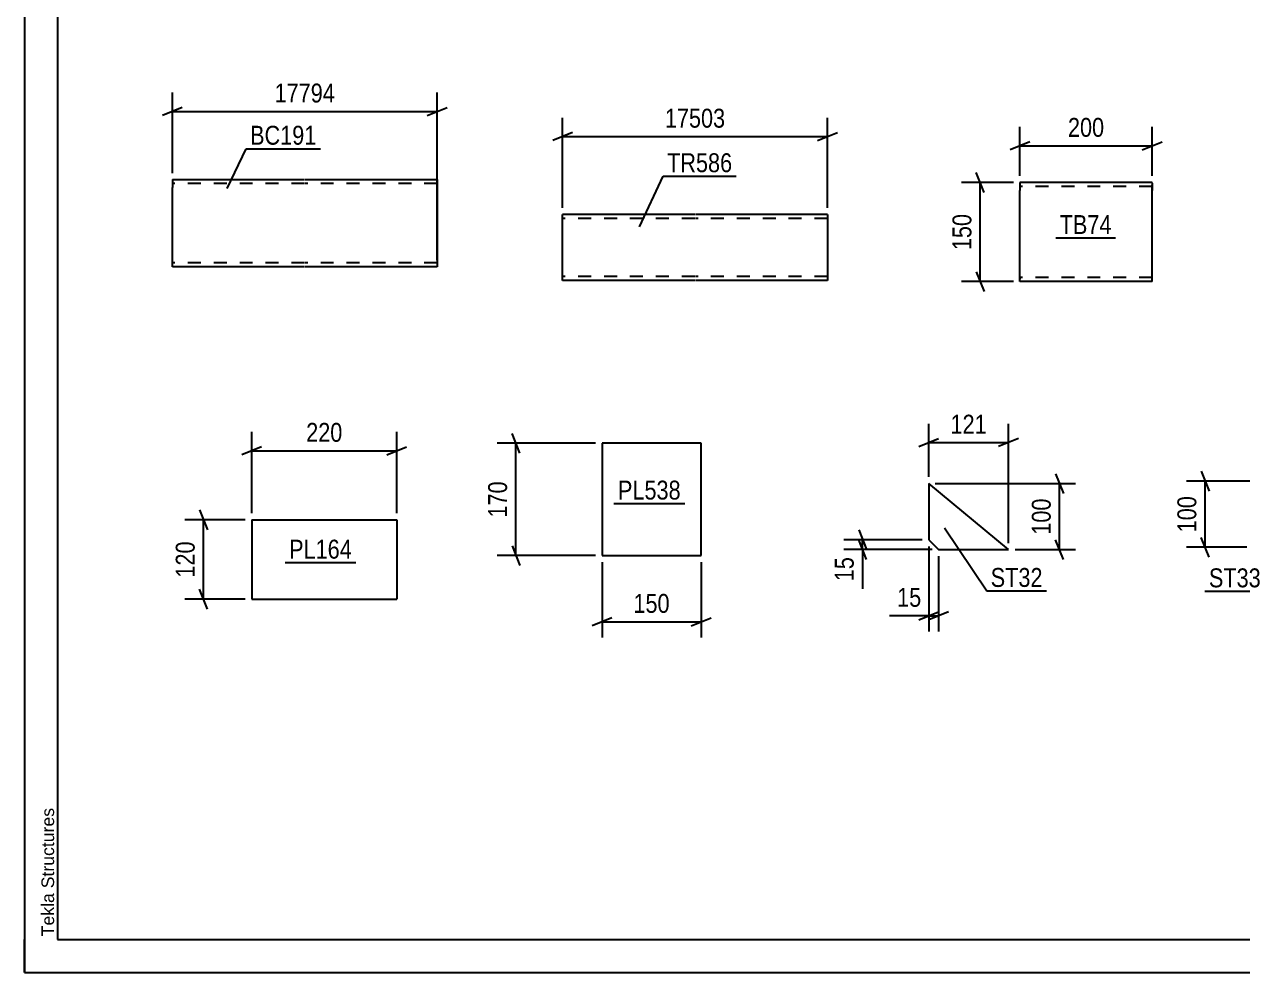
# Model space of a CAD drawing. Header units: millimetres. Extents: x 0 to 420, y 0 to 297.
# Drawn here: x 0 to 184.4, y 0 to 143.5 of the extents above; entities that cross this region are included whole.
import ezdxf

# ---------------------------------------------------------------- set-up
doc = ezdxf.new("R2010")
doc.units = ezdxf.units.MM
doc.linetypes.add('DXK_LINE_DOT2', pattern=[3.9198, 1.9599, -1.9599])
doc.styles.add('Arial', font='ARIAL.TTF', dxfattribs={"height": 0.2})
doc.styles.add('Arial Narrow', font='ARIALN.TTF', dxfattribs={"height": 0.2})

# ---------------------------------------------------------------- blocks, each defined once
blk = doc.blocks.new('Unknown-203762151-1135')
at = {"color": 5, "linetype": 'Continuous'}
for p, q in [((0, 297), (0, 0)), ((5, 292), (5, 5)), ((0, 0), (0, 5)), ((5, 5), (415, 5)), ((0, 0), (420, 0))]:
    blk.add_line(p, q, dxfattribs=at)
at = {"color": 174, "linetype": 'Continuous', "style": 'Arial'}
blk.add_text('Tekla Structures', height=1.9102, rotation=90, dxfattribs=at).set_placement((4.5, 5.5))
blk = doc.blocks.new('Part-203762151-8648 - 8641')
at = {"color": 2, "linetype": 'Continuous'}
for p, q in [((22.4, 120.02), (22.4, 118.82)), ((22.4, 120.02), (42.4, 120.02)), ((42.5, 120.02), (62.5, 120.02)), ((62.5, 120.02), (62.5, 119.93)), ((62.5, 119.93), (62.5, 106.82)), ((22.4, 108.02), (22.4, 118.82)), ((22.4, 106.91), (22.4, 108.02)), ((22.4, 106.82), (22.4, 106.91)), ((42.4, 106.82), (22.4, 106.82)), ((62.5, 106.82), (42.5, 106.82))]:
    blk.add_line(p, q, dxfattribs=at)
at = {"color": 7, "linetype": 'DXK_LINE_DOT2'}
for p, q in [((22.4, 120.02), (22.4, 119.93)), ((22.4, 119.93), (22.4, 119.67)), ((62.5, 119.67), (62.5, 120.02)), ((42.4, 119.42), (22.4, 119.42)), ((62.5, 119.42), (42.5, 119.42)), ((22.4, 107.17), (22.4, 108.02)), ((42.4, 107.42), (22.4, 107.42)), ((62.5, 107.42), (42.5, 107.42))]:
    blk.add_line(p, q, dxfattribs=at)
blk = doc.blocks.new('Part-203762151-7175 - 7170')
at = {"color": 2, "linetype": 'Continuous'}
for p, q in [((150.72, 119.59), (150.72, 118.39)), ((170.72, 119.59), (150.72, 119.59)), ((150.72, 105.34), (150.72, 118.39)), ((170.72, 119.5), (170.72, 119.59)), ((170.72, 119.5), (170.72, 118.39)), ((170.72, 104.59), (170.72, 118.39)), ((150.72, 104.69), (150.72, 105.34)), ((150.72, 104.59), (150.72, 104.69)), ((170.72, 104.59), (150.72, 104.59))]:
    blk.add_line(p, q, dxfattribs=at)
at = {"color": 7, "linetype": 'DXK_LINE_DOT2'}
for p, q in [((170.72, 118.99), (150.72, 118.99)), ((170.72, 118.39), (170.72, 119.24)), ((150.72, 105.34), (150.72, 104.95)), ((150.72, 105.19), (150.72, 105.24)), ((170.72, 105.19), (150.72, 105.19)), ((170.72, 105.19), (170.72, 105.24)), ((150.72, 104.59), (150.72, 104.59))]:
    blk.add_line(p, q, dxfattribs=at)
blk = doc.blocks.new('Part-203762151-7112 - 7108')
at = {"color": 2, "linetype": 'Continuous'}
for p, q in [((34.42, 68.53), (34.42, 56.53)), ((34.42, 68.53), (56.37, 68.53)), ((56.37, 68.53), (56.37, 56.53)), ((34.42, 56.53), (56.37, 56.53))]:
    blk.add_line(p, q, dxfattribs=at)
blk = doc.blocks.new('Part-203762151-6912 - 6906')
at = {"color": 2, "linetype": 'Continuous'}
for p, q in [((101.48, 114.76), (81.48, 114.76)), ((81.48, 104.85), (81.48, 114.76)), ((121.58, 114.76), (101.58, 114.76)), ((121.58, 114.76), (121.58, 104.76)), ((81.48, 104.76), (81.48, 104.85)), ((101.48, 104.76), (81.48, 104.76)), ((121.58, 104.76), (101.58, 104.76))]:
    blk.add_line(p, q, dxfattribs=at)
at = {"color": 7, "linetype": 'DXK_LINE_DOT2'}
for p, q in [((121.58, 114.67), (121.58, 114.76)), ((101.48, 114.16), (81.48, 114.16)), ((121.58, 114.16), (101.58, 114.16)), ((81.48, 105.36), (81.48, 105.4)), ((101.48, 105.36), (81.48, 105.36)), ((121.58, 105.36), (101.58, 105.36)), ((121.58, 105.36), (121.58, 105.4))]:
    blk.add_line(p, q, dxfattribs=at)
blk = doc.blocks.new('Part-203762151-7143 - 7139')
at = {"color": 2, "linetype": 'Continuous'}
for p, q in [((87.45, 80.12), (87.45, 63.12)), ((102.45, 80.12), (87.45, 80.12)), ((102.45, 63.12), (102.45, 80.12)), ((87.45, 63.12), (102.45, 63.12))]:
    blk.add_line(p, q, dxfattribs=at)
blk = doc.blocks.new('Part-203762151-7348 - 7342')
at = {"color": 2, "linetype": 'Continuous'}
for p, q in [((148.99, 64.02), (136.9, 74.02)), ((136.9, 74.02), (136.9, 65.52)), ((136.9, 65.52), (138.4, 64.02)), ((138.4, 64.02), (148.99, 64.02))]:
    blk.add_line(p, q, dxfattribs=at)
blk = doc.blocks.new('StraightDimension-203762151-8652 - 8641')
at = {"color": 7, "linetype": 'Continuous'}
for p, q in [((22.4, 121.02), (22.4, 133.2)), ((62.5, 107.82), (62.5, 133.2)), ((23.9, 130.95), (20.9, 129.75)), ((61, 129.75), (64, 130.95)), ((22.4, 130.35), (62.5, 130.35))]:
    blk.add_line(p, q, dxfattribs=at)
at = {"color": 0}
blk.add_wipeout([(47.62, 131.1), (47.62, 135.3), (37.28, 135.3), (37.28, 131.1)], dxfattribs=at)
at = {"color": 3, "style": 'Arial Narrow'}
blk.add_text('17794', height=2.863, dxfattribs=at).set_placement((37.88, 131.7))
blk = doc.blocks.new('StraightDimension-203762151-7188 - 7170')
at = {"color": 7, "linetype": 'Continuous'}
for p, q in [((150.72, 120.59), (150.72, 128)), ((170.72, 120.59), (170.72, 128)), ((152.22, 125.75), (149.22, 124.55)), ((169.22, 124.55), (172.22, 125.75)), ((150.72, 125.15), (170.72, 125.15))]:
    blk.add_line(p, q, dxfattribs=at)
at = {"color": 0}
blk.add_wipeout([(164.07, 125.9), (164.07, 130.1), (157.38, 130.1), (157.38, 125.9)], dxfattribs=at)
at = {"color": 3, "style": 'Arial Narrow'}
blk.add_text('200', height=2.863, dxfattribs=at).set_placement((157.98, 126.5))
blk = doc.blocks.new('StraightDimension-203762151-7177 - 7170')
at = {"color": 7, "linetype": 'Continuous'}
for p, q in [((145.31, 118.09), (144.11, 121.09)), ((149.72, 119.59), (141.86, 119.59)), ((144.71, 104.59), (144.71, 119.59)), ((144.11, 106.09), (145.31, 103.09)), ((149.72, 104.59), (141.86, 104.59))]:
    blk.add_line(p, q, dxfattribs=at)
at = {"color": 0}
blk.add_wipeout([(143.96, 115.44), (139.76, 115.44), (139.76, 108.75), (143.96, 108.75)], dxfattribs=at)
at = {"color": 3, "style": 'Arial Narrow'}
blk.add_text('150', height=2.863, rotation=90.0002, dxfattribs=at).set_placement((143.36, 109.35))
blk = doc.blocks.new('StraightDimension-203762151-7125 - 7108')
at = {"color": 7, "linetype": 'Continuous'}
for p, q in [((33.42, 68.53), (24.28, 68.53)), ((26.53, 70.03), (27.73, 67.03)), ((27.13, 56.53), (27.13, 68.53)), ((27.73, 55.03), (26.53, 58.03)), ((33.42, 56.53), (24.28, 56.53))]:
    blk.add_line(p, q, dxfattribs=at)
at = {"color": 0}
blk.add_wipeout([(26.38, 65.87), (22.18, 65.87), (22.18, 59.19), (26.38, 59.19)], dxfattribs=at)
at = {"color": 3, "style": 'Arial Narrow'}
blk.add_text('120', height=2.863, rotation=90.0002, dxfattribs=at).set_placement((25.78, 59.79))
blk = doc.blocks.new('StraightDimension-203762151-7114 - 7108')
at = {"color": 7, "linetype": 'Continuous'}
for p, q in [((34.42, 69.53), (34.42, 81.84)), ((56.37, 69.53), (56.37, 81.84)), ((35.92, 79.59), (32.92, 78.39)), ((54.87, 78.39), (57.87, 79.59)), ((34.42, 78.99), (56.37, 78.99))]:
    blk.add_line(p, q, dxfattribs=at)
at = {"color": 0}
blk.add_wipeout([(48.74, 79.74), (48.74, 83.94), (42.06, 83.94), (42.06, 79.74)], dxfattribs=at)
at = {"color": 3, "style": 'Arial Narrow'}
blk.add_text('220', height=2.863, dxfattribs=at).set_placement((42.66, 80.34))
blk = doc.blocks.new('StraightDimension-203762151-6921 - 6906')
at = {"color": 7, "linetype": 'Continuous'}
for p, q in [((81.48, 115.76), (81.48, 129.39)), ((121.58, 115.76), (121.58, 129.39)), ((82.98, 127.14), (79.98, 125.94)), ((81.48, 126.54), (121.58, 126.54)), ((120.08, 125.94), (123.08, 127.14))]:
    blk.add_line(p, q, dxfattribs=at)
at = {"color": 0}
blk.add_wipeout([(106.7, 127.29), (106.7, 131.49), (96.36, 131.49), (96.36, 127.29)], dxfattribs=at)
at = {"color": 3, "style": 'Arial Narrow'}
blk.add_text('17503', height=2.863, dxfattribs=at).set_placement((96.96, 127.89))
blk = doc.blocks.new('StraightDimension-203762151-7145 - 7139')
at = {"color": 7, "linetype": 'Continuous'}
for p, q in [((87.45, 62.12), (87.45, 50.7)), ((102.45, 62.12), (102.45, 50.7)), ((88.95, 53.7), (85.95, 52.5)), ((100.95, 52.5), (103.95, 53.7)), ((87.45, 53.1), (102.45, 53.1))]:
    blk.add_line(p, q, dxfattribs=at)
at = {"color": 0}
blk.add_wipeout([(98.29, 53.85), (98.29, 58.05), (91.6, 58.05), (91.6, 53.85)], dxfattribs=at)
at = {"color": 3, "style": 'Arial Narrow'}
blk.add_text('150', height=2.863, dxfattribs=at).set_placement((92.2, 54.45))
blk = doc.blocks.new('StraightDimension-203762151-7156 - 7139')
at = {"color": 7, "linetype": 'Continuous'}
for p, q in [((75.02, 78.62), (73.82, 81.62)), ((86.45, 80.12), (71.57, 80.12)), ((74.42, 63.12), (74.42, 80.12)), ((73.82, 64.62), (75.02, 61.62)), ((86.45, 63.12), (71.57, 63.12))]:
    blk.add_line(p, q, dxfattribs=at)
at = {"color": 0}
blk.add_wipeout([(73.67, 74.97), (69.47, 74.97), (69.47, 68.28), (73.67, 68.28)], dxfattribs=at)
at = {"color": 3, "style": 'Arial Narrow'}
blk.add_text('170', height=2.863, rotation=90.0002, dxfattribs=at).set_placement((73.07, 68.88))
blk = doc.blocks.new('StraightDimension-203762151-7384 - 7342')
at = {"color": 7, "linetype": 'Continuous'}
for p, q in [((136.9, 64.52), (136.9, 51.62)), ((138.4, 63.02), (138.4, 51.62)), ((135.4, 53.42), (138.4, 54.62)), ((139.9, 54.62), (136.9, 53.42)), ((136.9, 54.02), (138.4, 54.02))]:
    blk.add_line(p, q, dxfattribs=at)
at = {"color": 0}
blk.add_wipeout([(136.38, 54.77), (136.38, 58.97), (131.52, 58.97), (131.52, 54.77)], dxfattribs=at)
at = {"color": 7, "linetype": 'Continuous'}
blk.add_line((136.9, 54.02), (130.99, 54.02), dxfattribs=at)
blk.add_line((136.9, 54.02), (130.99, 54.02), dxfattribs=at)
at = {"color": 3, "style": 'Arial Narrow'}
blk.add_text('15', height=2.863, dxfattribs=at).set_placement((132.12, 55.37))
blk = doc.blocks.new('StraightDimension-203762151-7374 - 7342')
at = {"color": 7, "linetype": 'Continuous'}
for p, q in [((136.9, 75.02), (136.9, 83.08)), ((148.99, 65.02), (148.99, 83.08)), ((135.4, 79.63), (138.4, 80.83)), ((136.9, 80.23), (148.99, 80.23)), ((150.49, 80.83), (147.49, 79.63))]:
    blk.add_line(p, q, dxfattribs=at)
at = {"color": 0}
blk.add_wipeout([(146.29, 80.98), (146.29, 85.18), (139.6, 85.18), (139.6, 80.98)], dxfattribs=at)
at = {"color": 3, "style": 'Arial Narrow'}
blk.add_text('121', height=2.863, dxfattribs=at).set_placement((140.2, 81.58))
blk = doc.blocks.new('StraightDimension-203762151-7350 - 7342')
at = {"color": 7, "linetype": 'Continuous'}
for p, q in [((137.9, 74.02), (159.12, 74.02)), ((156.12, 75.52), (157.32, 72.52)), ((156.72, 64.02), (156.72, 74.02)), ((157.32, 62.52), (156.12, 65.52)), ((149.99, 64.02), (159.12, 64.02))]:
    blk.add_line(p, q, dxfattribs=at)
at = {"color": 0}
blk.add_wipeout([(155.97, 72.36), (151.77, 72.36), (151.77, 65.68), (155.97, 65.68)], dxfattribs=at)
at = {"color": 3, "style": 'Arial Narrow'}
blk.add_text('100', height=2.863, rotation=90.0002, dxfattribs=at).set_placement((155.37, 66.28))
blk = doc.blocks.new('StraightDimension-203762151-7362 - 7342')
at = {"color": 7, "linetype": 'Continuous'}
for p, q in [((126.3, 67.02), (127.5, 64.02)), ((135.9, 65.52), (124.05, 65.52)), ((127.5, 62.52), (126.3, 65.52)), ((126.9, 64.02), (126.9, 65.52)), ((137.4, 64.02), (124.05, 64.02))]:
    blk.add_line(p, q, dxfattribs=at)
at = {"color": 0}
blk.add_wipeout([(126.15, 63.49), (121.95, 63.49), (121.95, 58.64), (126.15, 58.64)], dxfattribs=at)
at = {"color": 7, "linetype": 'Continuous'}
blk.add_line((126.9, 64.02), (126.9, 58.11), dxfattribs=at)
blk.add_line((126.9, 64.02), (126.9, 58.11), dxfattribs=at)
at = {"color": 3, "style": 'Arial Narrow'}
blk.add_text('15', height=2.863, rotation=90.0002, dxfattribs=at).set_placement((125.55, 59.24))
blk = doc.blocks.new('StraightDimension-203762151-7433 - 7398')
at = {"color": 7, "linetype": 'Continuous'}
for p, q in [((178.16, 75.88), (179.36, 72.88)), ((198.55, 74.38), (175.91, 74.38)), ((178.76, 64.38), (178.76, 74.38)), ((179.36, 62.88), (178.16, 65.88)), ((185.05, 64.38), (175.91, 64.38))]:
    blk.add_line(p, q, dxfattribs=at)
at = {"color": 0}
blk.add_wipeout([(178.01, 72.72), (173.81, 72.72), (173.81, 66.04), (178.01, 66.04)], dxfattribs=at)
at = {"color": 3, "style": 'Arial Narrow'}
blk.add_text('100', height=2.863, rotation=90.0002, dxfattribs=at).set_placement((177.41, 66.64))
blk = doc.blocks.new('Mark-203762151-8644 - 8641')
at = {"color": 0}
blk.add_wipeout([(44.22, 125.31), (44.22, 128.31), (34.17, 128.31), (34.17, 125.31)], dxfattribs=at)
blk.add_wipeout([(44.22, 125.31), (44.22, 128.31), (34.17, 128.31), (34.17, 125.31)], dxfattribs=at)
at = {"color": 30, "linetype": 'Continuous'}
for p, q in [((30.7, 118.67), (33.57, 124.71)), ((33.57, 124.71), (44.82, 124.71))]:
    blk.add_line(p, q, dxfattribs=at)
at = {"color": 3, "style": 'Arial Narrow'}
blk.add_text('BC191', height=2.863, dxfattribs=at).set_placement((34.17, 125.31))
blk = doc.blocks.new('Mark-203762151-7173 - 7170')
at = {"color": 0}
blk.add_wipeout([(164.58, 111.79), (164.58, 114.79), (156.73, 114.79), (156.73, 111.79)], dxfattribs=at)
blk.add_wipeout([(164.58, 111.79), (164.58, 114.79), (156.73, 114.79), (156.73, 111.79)], dxfattribs=at)
at = {"color": 30, "linetype": 'Continuous'}
blk.add_line((156.13, 111.19), (165.18, 111.19), dxfattribs=at)
at = {"color": 3, "style": 'Arial Narrow'}
blk.add_text('TB74', height=2.863, dxfattribs=at).set_placement((156.73, 111.79))
blk = doc.blocks.new('Mark-203762151-7110 - 7108')
at = {"color": 0}
blk.add_wipeout([(49.58, 62.66), (49.58, 65.66), (40.08, 65.66), (40.08, 62.66)], dxfattribs=at)
blk.add_wipeout([(49.58, 62.66), (49.58, 65.66), (40.08, 65.66), (40.08, 62.66)], dxfattribs=at)
at = {"color": 30, "linetype": 'Continuous'}
blk.add_line((39.48, 62.06), (50.18, 62.06), dxfattribs=at)
at = {"color": 3, "style": 'Arial Narrow'}
blk.add_text('PL164', height=2.863, dxfattribs=at).set_placement((40.08, 62.66))
blk = doc.blocks.new('Mark-203762151-6908 - 6906')
at = {"color": 0}
blk.add_wipeout([(107.16, 121.15), (107.16, 124.15), (97.3, 124.15), (97.3, 121.15)], dxfattribs=at)
blk.add_wipeout([(107.16, 121.15), (107.16, 124.15), (97.3, 124.15), (97.3, 121.15)], dxfattribs=at)
at = {"color": 30, "linetype": 'Continuous'}
for p, q in [((93.13, 112.9), (96.7, 120.55)), ((96.7, 120.55), (107.76, 120.55))]:
    blk.add_line(p, q, dxfattribs=at)
at = {"color": 3, "style": 'Arial Narrow'}
blk.add_text('TR586', height=2.863, dxfattribs=at).set_placement((97.3, 121.15))
blk = doc.blocks.new('Mark-203762151-7141 - 7139')
at = {"color": 0}
blk.add_wipeout([(99.36, 71.6), (99.36, 74.6), (89.86, 74.6), (89.86, 71.6)], dxfattribs=at)
blk.add_wipeout([(99.36, 71.6), (99.36, 74.6), (89.86, 74.6), (89.86, 71.6)], dxfattribs=at)
at = {"color": 30, "linetype": 'Continuous'}
blk.add_line((89.26, 71), (99.96, 71), dxfattribs=at)
at = {"color": 3, "style": 'Arial Narrow'}
blk.add_text('PL538', height=2.863, dxfattribs=at).set_placement((89.86, 71.6))
blk = doc.blocks.new('Mark-203762151-7344 - 7342')
at = {"color": 0}
blk.add_wipeout([(154.14, 58.38), (154.14, 61.38), (146.29, 61.38), (146.29, 58.38)], dxfattribs=at)
blk.add_wipeout([(154.14, 58.38), (154.14, 61.38), (146.29, 61.38), (146.29, 58.38)], dxfattribs=at)
at = {"color": 30, "linetype": 'Continuous'}
for p, q in [((139.3, 67.31), (145.69, 57.78)), ((145.69, 57.78), (154.74, 57.78))]:
    blk.add_line(p, q, dxfattribs=at)
at = {"color": 3, "style": 'Arial Narrow'}
blk.add_text('ST32', height=2.863, dxfattribs=at).set_placement((146.29, 58.38))
blk = doc.blocks.new('Mark-203762151-7400 - 7398')
at = {"color": 0}
blk.add_wipeout([(187.17, 58.32), (187.17, 61.32), (179.32, 61.32), (179.32, 58.32)], dxfattribs=at)
blk.add_wipeout([(187.17, 58.32), (187.17, 61.32), (179.32, 61.32), (179.32, 58.32)], dxfattribs=at)
at = {"color": 30, "linetype": 'Continuous'}
for p in [(196.53, 68.27), (178.72, 57.72)]:
    blk.add_line(p, (187.77, 57.72), dxfattribs=at)
at = {"color": 3, "style": 'Arial Narrow'}
blk.add_text('ST33', height=2.863, dxfattribs=at).set_placement((179.32, 58.32))

msp = doc.modelspace()

# ---------------------------------------------------------------- block references
for name in ['Unknown-203762151-1135', 'Part-203762151-8648 - 8641', 'Part-203762151-7175 - 7170', 'Part-203762151-6912 - 6906', 'Part-203762151-7143 - 7139', 'Part-203762151-7348 - 7342', 'Part-203762151-7112 - 7108']:
    msp.add_blockref(name, (0, 0))

# ---------------------------------------------------------------- next in the draw order: block references
for name in ['StraightDimension-203762151-8652 - 8641', 'StraightDimension-203762151-6921 - 6906', 'StraightDimension-203762151-7188 - 7170', 'Mark-203762151-7173 - 7170', 'StraightDimension-203762151-7433 - 7398', 'Mark-203762151-7141 - 7139', 'StraightDimension-203762151-7125 - 7108', 'Mark-203762151-7110 - 7108', 'StraightDimension-203762151-7384 - 7342', 'StraightDimension-203762151-7145 - 7139']:
    msp.add_blockref(name, (0, 0))

# ---------------------------------------------------------------- next in the draw order: block references
for name in ['Mark-203762151-8644 - 8641', 'Mark-203762151-6908 - 6906', 'StraightDimension-203762151-7177 - 7170', 'StraightDimension-203762151-7374 - 7342', 'StraightDimension-203762151-7114 - 7108', 'StraightDimension-203762151-7156 - 7139', 'Mark-203762151-7400 - 7398']:
    msp.add_blockref(name, (0, 0))

# ---------------------------------------------------------------- next in the draw order: block references
msp.add_blockref('StraightDimension-203762151-7350 - 7342', (0, 0))

# ---------------------------------------------------------------- next in the draw order: block references
for name in ['StraightDimension-203762151-7362 - 7342', 'Mark-203762151-7344 - 7342']:
    msp.add_blockref(name, (0, 0))

doc.saveas('drawing.dxf')
